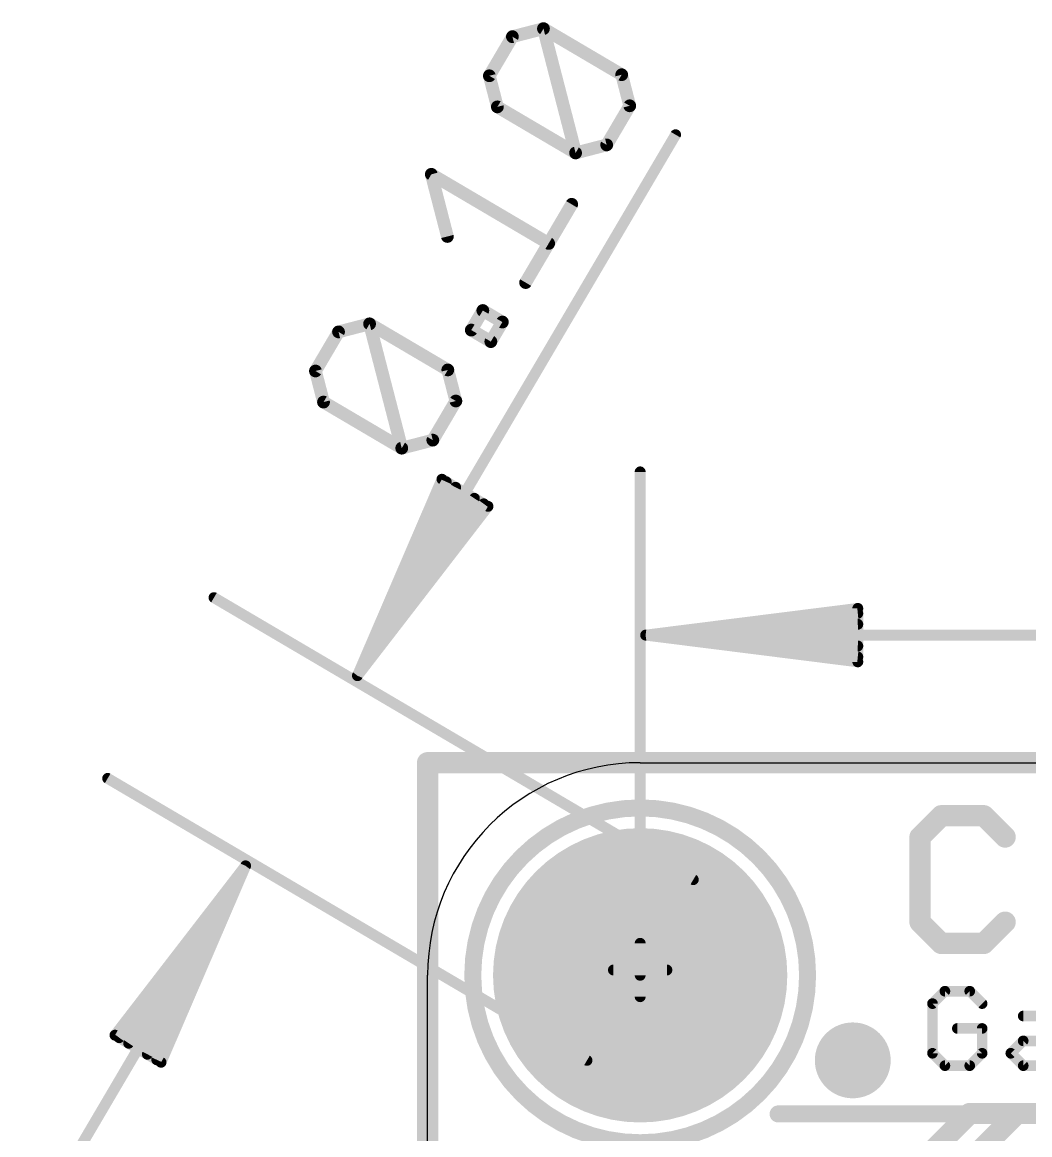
# Model space of a CAD drawing. Extents: x -4.8 to 27.4, y -5.3 to 26.6.
# Drawn here: x -4.84 to 7.19, y 13.34 to 26.63 of the extents above; entities that cross this region are included whole.
import ezdxf

# ---------------------------------------------------------------- set-up
doc = ezdxf.new("R2010")
doc.units = 0
for name, color, linetype in [('1', 12, 'CONTINUOUS'), ('16', 132, 'CONTINUOUS'), ('17', 110, 'CONTINUOUS'), ('18', 110, 'CONTINUOUS'), ('20', 53, 'CONTINUOUS'), ('21', 40, 'CONTINUOUS'), ('47', 253, 'CONTINUOUS')]:
    doc.layers.add(name, color=color, linetype=linetype)

# ---------------------------------------------------------------- blocks, each defined once
blk = doc.blocks.new('ROUNDP')
at = {"const_width": 0.5}
blk.add_lwpolyline([(0, -0.25, 1), (0, 0.25, 1), (0, -0.25)], format="xyb", dxfattribs=at)
blk = doc.blocks.new('ROUNDV')
at = {"const_width": 0.5}
blk.add_lwpolyline([(0, -0.25, 1), (0, 0.25, 1), (0, -0.25)], format="xyb", dxfattribs=at)

msp = doc.modelspace()

# ---------------------------------------------------------------- linework, layer by layer
at = {"layer": '1', "const_width": 0.254}
for points in [[(0, 0), (0, 17.78)], [(0, 17.78), (20.32, 17.78)], [(7.043, 13.589), (6.438, 12.984)], [(7.043, 13.589), (8.255, 13.589)]]:
    msp.add_lwpolyline(points, dxfattribs=at)
at = {"layer": '1', "const_width": 0.127}
for points in [[(0.0635, 17.78, 1), (-0.0635, 17.78)], [(0, 17.8435, 1), (0, 17.7165)], [(7.043, 13.6525, 1), (7.043, 13.5255)], [(7.0879, 13.5441, 1), (6.9981, 13.6339)]]:
    msp.add_lwpolyline(points, format="xyb", dxfattribs=at)
at = {"layer": '16', "const_width": 0.254}
for points in [[(0, 0), (0, 17.78)], [(0, 17.78), (20.32, 17.78)], [(6.477, 13.589), (5.461, 12.573)], [(8.382, 13.589), (6.477, 13.589)]]:
    msp.add_lwpolyline(points, dxfattribs=at)
at = {"layer": '16', "const_width": 0.127}
for points in [[(0.0635, 17.78, 1), (-0.0635, 17.78)], [(0, 17.8435, 1), (0, 17.7165)], [(6.477, 13.6525, 1), (6.477, 13.5255)], [(6.5219, 13.5441, 1), (6.4321, 13.6339)]]:
    msp.add_lwpolyline(points, format="xyb", dxfattribs=at)
at = {"layer": '20'}
for p, q in [((2.54, 17.78), (17.78, 17.78)), ((0, 2.54), (0, 15.24))]:
    msp.add_line(p, q, dxfattribs=at)
msp.add_arc((2.54, 15.24), 2.54, 90, 180, dxfattribs=at)
at = {"layer": '21'}
for points, const_width in [([(2.54, 13.24, 1), (2.54, 17.24, 1), (2.54, 13.24)], 0.2032), ([(6.1377, 17.2098, 1), (6.1377, 17.0828)], 0.127), ([(6.1826, 17.1014, 1), (6.0928, 17.1912)], 0.127), ([(6.6911, 17.1912, 1), (6.6013, 17.1014)], 0.127), ([(6.6462, 17.0828, 1), (6.6462, 17.2098)], 0.127), ([(5.947, 16.8921, 1), (5.82, 16.8921)], 0.127), ([(5.8386, 16.937, 1), (5.9284, 16.8472)], 0.127), ([(6.8555, 16.8472, 1), (6.9453, 16.937)], 0.127), ([(5.9284, 15.9201, 1), (5.8386, 15.8303)], 0.127), ([(6.9453, 15.8303, 1), (6.8555, 15.9201)], 0.127), ([(5.82, 15.8752, 1), (5.947, 15.8752)], 0.127), ([(6.1377, 15.6845, 1), (6.1377, 15.5575)], 0.127), ([(6.0928, 15.5761, 1), (6.1826, 15.6659)], 0.127), ([(6.6013, 15.6659, 1), (6.6911, 15.5761)], 0.127), ([(6.6462, 15.5575, 1), (6.6462, 15.6845)], 0.127), ([(6.1808, 15.082, 1), (6.1808, 15.0185)], 0.0635), ([(6.2032, 15.0278, 1), (6.1583, 15.0727)], 0.0635), ([(6.4998, 15.0727, 1), (6.4549, 15.0278)], 0.0635), ([(6.4774, 15.0185, 1), (6.4774, 15.082)], 0.0635), ([(6.01, 14.9244, 1), (6.055, 14.8795)], 0.0635), ([(6.0643, 14.902, 1), (6.0008, 14.902)], 0.0635), ([(6.6032, 14.8795, 1), (6.6481, 14.9244)], 0.0635), ([(7.1163, 14.7854, 1), (7.1163, 14.7219)], 0.0635), ([(6.3291, 14.6371, 1), (6.3291, 14.5736)], 0.0635), ([(6.6574, 14.6054, 1), (6.5939, 14.6054)], 0.0635), ([(6.6257, 14.5736, 1), (6.6257, 14.6371)], 0.0635), ([(7.1163, 14.4888, 1), (7.1163, 14.4253)], 0.0635), ([(7.1388, 14.4346, 1), (7.0939, 14.4795)], 0.0635), ([(6.055, 14.3312, 1), (6.01, 14.2863)], 0.0635), ([(6.6481, 14.2863, 1), (6.6032, 14.3312)], 0.0635), ([(6.9905, 14.3312, 1), (6.9456, 14.2863)], 0.0635), ([(6.9456, 14.3312, 1), (6.9905, 14.2863)], 0.0635), ([(6.0008, 14.3088, 1), (6.0643, 14.3088)], 0.0635), ([(6.1808, 14.1923, 1), (6.1808, 14.1288)], 0.0635), ([(6.4774, 14.1288, 1), (6.4774, 14.1923)], 0.0635), ([(6.5939, 14.3088, 1), (6.6574, 14.3088)], 0.0635), ([(7.1163, 14.1923, 1), (7.1163, 14.1288)], 0.0635), ([(6.1583, 14.138, 1), (6.2032, 14.183)], 0.0635), ([(6.4549, 14.183, 1), (6.4998, 14.138)], 0.0635), ([(7.0939, 14.138, 1), (7.1388, 14.183)], 0.0635), ([(4.188, 13.6348, 1), (4.188, 13.5332)], 0.1016), ([(6.988, 13.5332, 1), (6.988, 13.6348)], 0.1016)]:
    msp.add_lwpolyline(points, format="xyb", dxfattribs=dict(at, const_width=const_width))
for points, const_width in [([(6.1377, 17.1463), (5.8835, 16.8921)], 0.254), ([(6.6462, 17.1463), (6.1377, 17.1463)], 0.254), ([(6.9004, 16.8921), (6.6462, 17.1463)], 0.254), ([(5.8835, 16.8921), (5.8835, 15.8752)], 0.254), ([(5.8835, 15.8752), (6.1377, 15.621)], 0.254), ([(6.6462, 15.621), (6.9004, 15.8752)], 0.254), ([(6.1377, 15.621), (6.6462, 15.621)], 0.254), ([(6.1808, 15.0503), (6.0325, 14.902)], 0.127), ([(6.4774, 15.0503), (6.1808, 15.0503)], 0.127), ([(6.6257, 14.902), (6.4774, 15.0503)], 0.127), ([(6.0325, 14.902), (6.0325, 14.3088)], 0.127), ([(7.1163, 14.7537), (7.4129, 14.7537)], 0.127), ([(6.6257, 14.6054), (6.3291, 14.6054)], 0.127), ([(6.6257, 14.3088), (6.6257, 14.6054)], 0.127), ([(6.968, 14.3088), (7.1163, 14.4571)], 0.127), ([(7.1163, 14.4571), (7.5612, 14.4571)], 0.127), ([(6.0325, 14.3088), (6.1808, 14.1605)], 0.127), ([(6.4774, 14.1605), (6.6257, 14.3088)], 0.127), ([(7.1163, 14.1605), (6.968, 14.3088)], 0.127), ([(6.1808, 14.1605), (6.4774, 14.1605)], 0.127), ([(7.5612, 14.1605), (7.1163, 14.1605)], 0.127), ([(4.188, 13.584), (6.988, 13.584)], 0.2032)]:
    msp.add_lwpolyline(points, dxfattribs=dict(at, const_width=const_width))
at = {"layer": '47'}
for points, const_width in [([(1.0134, 26.4529), (1.3846, 26.5489)], 0.1524), ([(1.3846, 26.5489), (2.3192, 25.9984)], 0.1524), ([(1.7687, 25.0638), (1.3846, 26.5489)], 0.1524), ([(0.7381, 25.9856), (1.0134, 26.4529)], 0.1524), ([(0.8341, 25.6143), (0.7381, 25.9856)], 0.1524), ([(2.3192, 25.9984), (2.4152, 25.6271)], 0.1524), ([(1.7687, 25.0638), (0.8341, 25.6143)], 0.1524), ([(2.4152, 25.6271), (2.14, 25.1599)], 0.1524), ([(-0.8381, 18.8191), (2.9634, 25.2816)], 0.13), ([(2.14, 25.1599), (1.7687, 25.0638)], 0.1524), ([(0.2369, 24.0661), (0.0448, 24.8086)], 0.1524), ([(0.0448, 24.8086), (1.4467, 23.9829)], 0.1524), ([(1.1714, 23.5156), (1.7219, 24.4502)], 0.1524), ([(0.5223, 22.9479), (0.66, 23.1815)], 0.1524), ([(0.66, 23.1815), (0.8936, 23.0439)], 0.1524), ([(-1.3392, 22.4591), (-1.0639, 22.9263)], 0.1524), ([(-1.0639, 22.9263), (-0.6927, 23.0224)], 0.1524), ([(-0.6927, 23.0224), (0.2419, 22.4719)], 0.1524), ([(-0.3086, 21.5373), (-0.6927, 23.0224)], 0.1524), ([(0.756, 22.8103), (0.5223, 22.9479)], 0.1524), ([(0.8936, 23.0439), (0.756, 22.8103)], 0.1524), ([(-1.2432, 22.0878), (-1.3392, 22.4591)], 0.1524), ([(0.2419, 22.4719), (0.3379, 22.1006)], 0.1524), ([(-0.3086, 21.5373), (-1.2432, 22.0878)], 0.1524), ([(0.3379, 22.1006), (0.0627, 21.6333)], 0.1524), ([(0.0627, 21.6333), (-0.3086, 21.5373)], 0.1524), ([(2.54, 15.24), (2.54, 21.254)], 0.13), ([(-0.8381, 18.8191), (0.172, 21.1659)], 0.13), ([(-0.8381, 18.8191), (0.2231, 21.1359)], 0.13), ([(-0.8381, 18.8191), (0.3352, 21.07)], 0.13), ([(0.172, 21.1659), (0.7224, 20.8422)], 0.13), ([(0.5593, 20.9381), (-0.8381, 18.8191)], 0.13), ([(0.6713, 20.8722), (-0.8381, 18.8191)], 0.13), ([(0.7224, 20.8422), (-0.8381, 18.8191)], 0.13), ([(3.175, 16.383), (-2.5518, 19.7517)], 0.13), ([(2.605, 19.304), (5.14, 19.6232)], 0.13), ([(5.14, 19.6232), (5.14, 18.9848)], 0.13), ([(2.605, 19.304), (5.14, 19.564)], 0.13), ([(2.605, 19.304), (5.14, 19.434)], 0.13), ([(2.605, 19.304), (17.715, 19.304)], 0.13), ([(5.14, 18.9848), (2.605, 19.304)], 0.13), ([(5.14, 19.174), (2.605, 19.304)], 0.13), ([(5.14, 19.044), (2.605, 19.304)], 0.13), ([(1.905, 14.224), (-3.8218, 17.5927)], 0.13), ([(-2.174, 16.548), (-4.7775, 12.122)], 0.13), ([(-2.174, 16.548), (-3.7345, 14.5249)], 0.13), ([(-2.174, 16.548), (-3.6834, 14.4948)], 0.13), ([(-2.174, 16.548), (-3.5713, 14.4289)], 0.13), ([(-3.3472, 14.2971), (-2.174, 16.548)], 0.13), ([(-3.2352, 14.2312), (-2.174, 16.548)], 0.13), ([(-3.1841, 14.2011), (-2.174, 16.548)], 0.13), ([(2.54, 14.9843), (2.54, 15.6227)], 0.13), ([(2.2208, 15.3035), (2.8592, 15.3035)], 0.13), ([(-3.7345, 14.5249), (-3.1841, 14.2011)], 0.13)]:
    msp.add_lwpolyline(points, dxfattribs=dict(at, const_width=const_width))
for points, const_width in [([(1.4215, 26.5585, 1), (1.3477, 26.5394)], 0.0762), ([(1.404, 26.5817, 1), (1.3653, 26.5161)], 0.0762), ([(1.3942, 26.512, 1), (1.3751, 26.5858)], 0.0762), ([(1.0038, 26.4898, 1), (1.0229, 26.416)], 0.0762), ([(1.0462, 26.4336, 1), (0.9805, 26.4722)], 0.0762), ([(0.775, 25.9951, 1), (0.7012, 25.9761)], 0.0762), ([(2.3561, 26.0079, 1), (2.2823, 25.9889)], 0.0762), ([(2.2999, 25.9656, 1), (2.3385, 26.0312)], 0.0762), ([(0.7053, 26.0049, 1), (0.7709, 25.9663)], 0.0762), ([(0.8535, 25.6472, 1), (0.8148, 25.5815)], 0.0762), ([(0.7972, 25.6048, 1), (0.871, 25.6239)], 0.0762), ([(2.3783, 25.6176, 1), (2.4521, 25.6367)], 0.0762), ([(2.4481, 25.6078, 1), (2.3824, 25.6465)], 0.0762), ([(2.9915, 25.2652, 1), (2.9354, 25.2981)], 0.065), ([(1.7592, 25.1007, 1), (1.7782, 25.0269)], 0.0762), ([(1.7494, 25.031, 1), (1.788, 25.0967)], 0.0762), ([(2.1071, 25.1792, 1), (2.1728, 25.1405)], 0.0762), ([(2.1495, 25.123, 1), (2.1304, 25.1967)], 0.0762), ([(1.7318, 25.0543, 1), (1.8056, 25.0734)], 0.0762), ([(0.0817, 24.8182, 1), (0.0079, 24.7991)], 0.0762), ([(0.0642, 24.8415, 1), (0.0255, 24.7758)], 0.0762), ([(1.7548, 24.4308, 1), (1.6891, 24.4695)], 0.0762), ([(0.2, 24.0566, 1), (0.2737, 24.0756)], 0.0762), ([(1.4273, 23.95, 1), (1.466, 24.0157)], 0.0762), ([(1.1386, 23.5349, 1), (1.2043, 23.4963)], 0.0762), ([(0.6793, 23.2144, 1), (0.6406, 23.1487)], 0.0762), ([(0.6928, 23.1622, 1), (0.6271, 23.2009)], 0.0762), ([(-1.0735, 22.9632, 1), (-1.0544, 22.8895)], 0.0762), ([(-1.0311, 22.907, 1), (-1.0968, 22.9457)], 0.0762), ([(-0.6733, 23.0552, 1), (-0.712, 22.9895)], 0.0762), ([(-0.6558, 23.0319, 1), (-0.7295, 23.0128)], 0.0762), ([(-0.6831, 22.9855, 1), (-0.7022, 23.0593)], 0.0762), ([(0.4895, 22.9672, 1), (0.5552, 22.9286)], 0.0762), ([(0.5417, 22.9807, 1), (0.503, 22.9151)], 0.0762), ([(0.9264, 23.0246, 1), (0.8608, 23.0633)], 0.0762), ([(0.8743, 23.0111, 1), (0.9129, 23.0768)], 0.0762), ([(0.7231, 22.8296, 1), (0.7888, 22.7909)], 0.0762), ([(0.7366, 22.7775, 1), (0.7753, 22.8431)], 0.0762), ([(-1.3023, 22.4686, 1), (-1.3761, 22.4495)], 0.0762), ([(-1.372, 22.4784, 1), (-1.3064, 22.4397)], 0.0762), ([(0.2788, 22.4814, 1), (0.205, 22.4623)], 0.0762), ([(0.2226, 22.439, 1), (0.2612, 22.5047)], 0.0762), ([(-1.2238, 22.1206, 1), (-1.2625, 22.055)], 0.0762), ([(-1.2801, 22.0783, 1), (-1.2063, 22.0973)], 0.0762), ([(0.301, 22.0911, 1), (0.3748, 22.1101)], 0.0762), ([(0.3708, 22.0813, 1), (0.3051, 22.1199)], 0.0762), ([(0.0298, 21.6526, 1), (0.0955, 21.614)], 0.0762), ([(0.0722, 21.5964, 1), (0.0531, 21.6702)], 0.0762), ([(-0.3181, 21.5742, 1), (-0.2991, 21.5004)], 0.0762), ([(-0.3455, 21.5277, 1), (-0.2717, 21.5468)], 0.0762), ([(-0.3279, 21.5045, 1), (-0.2893, 21.5701)], 0.0762), ([(2.5725, 21.254, 1), (2.5075, 21.254)], 0.065), ([(0.1885, 21.1939, 1), (0.1556, 21.1379)], 0.065), ([(0.2019, 21.1531, 1), (0.1422, 21.1788)], 0.065), ([(0.2527, 21.1223, 1), (0.1936, 21.1494)], 0.065), ([(0.364, 21.0549, 1), (0.3063, 21.085)], 0.065), ([(0.5864, 20.9202, 1), (0.5321, 20.956)], 0.065), ([(0.6975, 20.853, 1), (0.6451, 20.8915)], 0.065), ([(0.7481, 20.8223, 1), (0.6966, 20.862)], 0.065), ([(0.7059, 20.8142, 1), (0.7389, 20.8702)], 0.065), ([(-2.5353, 19.7797, 1), (-2.5683, 19.7237)], 0.065), ([(5.1725, 19.6232, 1), (5.1075, 19.6232)], 0.065), ([(5.1441, 19.591, 1), (5.1359, 19.6555)], 0.065), ([(5.1433, 19.5317, 1), (5.1367, 19.5963)], 0.065), ([(5.1417, 19.4015, 1), (5.1383, 19.4665)], 0.065), ([(2.605, 19.3365, 1), (2.605, 19.2715)], 0.065), ([(2.6091, 19.3362, 1), (2.6009, 19.2718)], 0.065), ([(2.6033, 19.3365, 1), (2.6067, 19.2715)], 0.065), ([(2.6067, 19.3365, 1), (2.6033, 19.2715)], 0.065), ([(2.6083, 19.3363, 1), (2.6017, 19.2717)], 0.065), ([(2.6017, 19.3363, 1), (2.6083, 19.2717)], 0.065), ([(2.6009, 19.3362, 1), (2.6091, 19.2718)], 0.065), ([(5.1383, 19.1415, 1), (5.1417, 19.2065)], 0.065), ([(5.1075, 18.9848, 1), (5.1725, 18.9848)], 0.065), ([(5.1359, 18.9525, 1), (5.1441, 19.017)], 0.065), ([(5.1367, 19.0117, 1), (5.1433, 19.0763)], 0.065), ([(-0.8638, 18.8389, 1), (-0.8124, 18.7992)], 0.065), ([(-0.8643, 18.8383, 1), (-0.8119, 18.7998)], 0.065), ([(-0.8652, 18.8369, 1), (-0.811, 18.8012)], 0.065), ([(-0.8661, 18.8355, 1), (-0.8101, 18.8026)], 0.065), ([(-0.8669, 18.8341, 1), (-0.8093, 18.804)], 0.065), ([(-0.8676, 18.8326, 1), (-0.8085, 18.8055)], 0.065), ([(-0.8679, 18.8319, 1), (-0.8082, 18.8062)], 0.065), ([(-3.8053, 17.6207, 1), (-3.8383, 17.5647)], 0.065), ([(-2.1441, 16.5352, 1), (-2.2039, 16.5608)], 0.065), ([(-2.1445, 16.5345, 1), (-2.2035, 16.5615)], 0.065), ([(-2.1452, 16.533, 1), (-2.2028, 16.563)], 0.065), ([(-2.146, 16.5315, 1), (-2.202, 16.5645)], 0.065), ([(-2.1469, 16.5301, 1), (-2.2011, 16.5659)], 0.065), ([(-2.1478, 16.5287, 1), (-2.2002, 16.5673)], 0.065), ([(-2.1483, 16.5282, 1), (-2.1997, 16.5678)], 0.065), ([(3.1585, 16.355, 1), (3.1915, 16.411)], 0.065), ([(2.5725, 15.6227, 1), (2.5075, 15.6227)], 0.065), ([(2.2208, 15.336, 1), (2.2208, 15.271)], 0.065), ([(2.8592, 15.271, 1), (2.8592, 15.336)], 0.065), ([(2.5075, 15.24, 1), (2.5725, 15.24)], 0.065), ([(2.5075, 14.9843, 1), (2.5725, 14.9843)], 0.065), ([(-3.718, 14.5529, 1), (-3.7509, 14.4968)], 0.065), ([(-3.7602, 14.5447, 1), (-3.7087, 14.505)], 0.065), ([(-3.7096, 14.5141, 1), (-3.6572, 14.4756)], 0.065), ([(-3.5985, 14.4468, 1), (-3.5442, 14.411)], 0.065), ([(-3.3761, 14.3121, 1), (-3.3184, 14.2821)], 0.065), ([(-3.2647, 14.2447, 1), (-3.2056, 14.2176)], 0.065), ([(-3.214, 14.214, 1), (-3.1543, 14.1883)], 0.065), ([(-3.2006, 14.1731, 1), (-3.1677, 14.2291)], 0.065), ([(1.8885, 14.196, 1), (1.9215, 14.252)], 0.065)]:
    msp.add_lwpolyline(points, format="xyb", dxfattribs=dict(at, const_width=const_width))

# ---------------------------------------------------------------- block references
at = {"layer": '17', "xscale": 3.516, "yscale": 3.516}
msp.add_blockref('ROUNDP', (2.54, 15.24), dxfattribs=at)
msp.add_blockref('ROUNDP', (2.54, 15.24), dxfattribs=at)
at = {"layer": '18', "xscale": 0.9064, "yscale": 0.9064}
msp.add_blockref('ROUNDV', (5.08, 14.224), dxfattribs=at)
msp.add_blockref('ROUNDV', (5.08, 14.224), dxfattribs=at)

doc.saveas('drawing.dxf')
